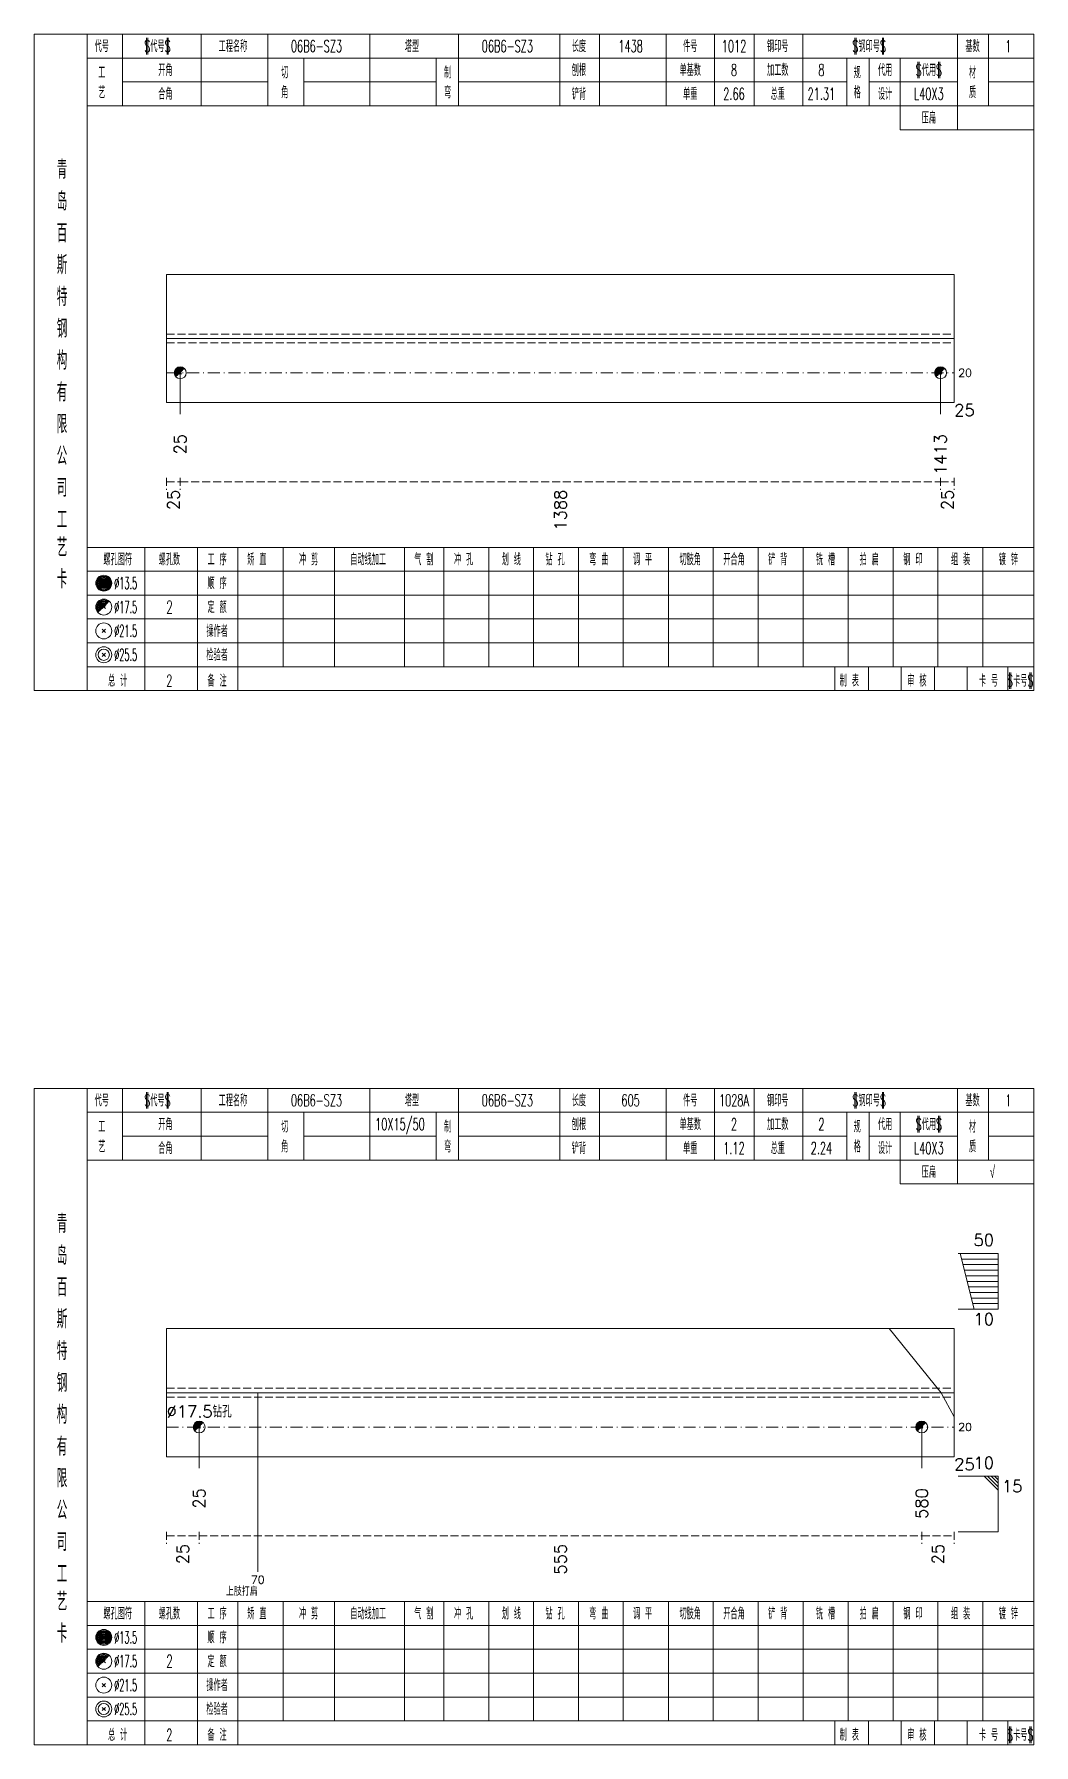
# Model space of a CAD drawing. Extents: x -533 to 8774, y 0 to 7979.
# Drawn here: x 1757 to 2008.4, y 0 to 430 of the extents above; entities that cross this region are included whole.
import ezdxf
from ezdxf.enums import TextEntityAlignment as Align

# ---------------------------------------------------------------- set-up
doc = ezdxf.new("R2010")
doc.units = 0
doc.header["$MEASUREMENT"] = 0
doc.linetypes.add('一点画线', pattern=[5.2, 3, -1, 0.2, -1])
doc.linetypes.add('虚线', pattern=[2.75, 2, -0.75])
doc.layers.get('0').update_dxf_attribs({"linetype": 'CONTINUOUS', "lineweight": 25})
for name, color, linetype, lineweight in [('1', 7, 'CONTINUOUS', 25), ('2', 7, 'CONTINUOUS', 25), ('4', 7, 'CONTINUOUS', 25), ('5', 7, 'CONTINUOUS', 25)]:
    doc.layers.add(name, color=color, linetype=linetype, lineweight=lineweight)
doc.styles.get("Standard").update_dxf_attribs({"font": 'simplex.shx', "width": 0.7, "height": 3, "bigfont": 'gbhzfs.shx'})

# ---------------------------------------------------------------- blocks, each defined once
blk = doc.blocks.new('孔17.5')
at = {"layer": '5', "color": 7, "linetype": 'Continuous', "lineweight": 0}
for p, q in [((-0.2, -0.2), (0.2, 0.2)), ((-0.2, 0.2), (0.2, -0.2))]:
    blk.add_line(p, q, dxfattribs=at)
at = {"layer": '5', "color": 7, "linetype": 'Continuous', "lineweight": 13}
blk.add_circle((0, 0), 1, dxfattribs=at)
for radius in [0.9, 0.8, 0.7, 0.6, 0.5, 0.4, 0.3, 0.2, 0.1]:
    blk.add_arc((0, 0), radius, 45, 225, dxfattribs=at)

msp = doc.modelspace()

# ---------------------------------------------------------------- linework, layer by layer
at = {"color": 7, "linetype": 'Continuous', "lineweight": 18}
for p, q in [((1790.3, 369.62), (1790.3, 337.38)), ((1790.3, 369.62), (1988.4, 369.62)), ((1988.4, 369.62), (1988.4, 337.38)), ((1790.3, 353.5), (1988.4, 353.5)), ((1790.3, 104.62), (1790.3, 72.38)), ((1790.3, 104.62), (1988.4, 104.62)), ((1988.4, 104.62), (1988.4, 72.38)), ((1790.3, 88.5), (1988.4, 88.5))]:
    msp.add_line(p, q, dxfattribs=at)
at = {"color": 1, "linetype": '虚线', "lineweight": 18}
for p, q in [((1790.3, 354.62), (1988.4, 354.62)), ((1790.3, 352.38), (1988.4, 352.38)), ((1790.3, 89.62), (1988.4, 89.62)), ((1790.3, 87.38), (1988.4, 87.38))]:
    msp.add_line(p, q, dxfattribs=at)
at = {"color": 3, "linetype": '一点画线', "lineweight": 13}
for p, q in [((1790.3, 344.88), (1988.4, 344.88)), ((1790.3, 79.88), (1988.4, 79.88))]:
    msp.add_line(p, q, dxfattribs=at)
at = {"color": 7, "linetype": 'Continuous', "lineweight": 13}
for p, q in [((1793.74, 344.88), (1793.74, 334.5)), ((1984.96, 344.88), (1984.96, 334.5)), ((1999.4, 123.5), (1989.4, 123.5)), ((1993.4, 109.5), (1989.9, 123.5)), ((1999.4, 122.1), (1990.25, 122.1)), ((1999.4, 120.7), (1990.6, 120.7)), ((1999.4, 109.5), (1999.4, 123.5)), ((1999.4, 119.3), (1990.95, 119.3)), ((1999.4, 117.9), (1991.3, 117.9)), ((1999.4, 116.5), (1991.65, 116.5)), ((1999.4, 115.1), (1992, 115.1)), ((1999.4, 113.7), (1992.35, 113.7)), ((1999.4, 112.3), (1992.7, 112.3)), ((1999.4, 109.5), (1989.4, 109.5)), ((1999.4, 110.9), (1993.05, 110.9)), ((1985.13, 88.5), (1972.03, 104.62)), ((1988.4, 82.45), (1985.13, 88.5)), ((1798.49, 79.88), (1798.49, 69.5)), ((1980.21, 79.88), (1980.21, 69.5)), ((1999.4, 67.5), (1989.4, 67.5)), ((1995.9, 67.5), (1999.4, 64)), ((1996.78, 67.5), (1999.4, 64.88)), ((1997.65, 67.5), (1999.4, 65.75)), ((1998.53, 67.5), (1999.4, 66.62)), ((1999.4, 67.5), (1999.4, 53.5)), ((1999.4, 53.5), (1989.4, 53.5))]:
    msp.add_line(p, q, dxfattribs=at)
at = {"color": 8, "linetype": '虚线', "lineweight": 9}
for p, q in [((1790.3, 318.5), (1790.3, 315.5)), ((1793.74, 318.5), (1793.74, 315.5)), ((1793.74, 318.5), (1793.74, 315.5)), ((1984.96, 318.5), (1984.96, 315.5)), ((1984.96, 318.5), (1984.96, 315.5)), ((1988.4, 318.5), (1988.4, 315.5)), ((1790.3, 317.5), (1793.74, 317.5)), ((1793.74, 317.5), (1984.96, 317.5)), ((1984.96, 317.5), (1988.4, 317.5)), ((1790.3, 53.5), (1790.3, 50.5)), ((1790.3, 52.5), (1798.49, 52.5)), ((1798.49, 53.5), (1798.49, 50.5)), ((1798.49, 53.5), (1798.49, 50.5)), ((1798.49, 52.5), (1980.21, 52.5)), ((1980.21, 53.5), (1980.21, 50.5)), ((1980.21, 53.5), (1980.21, 50.5)), ((1980.21, 52.5), (1988.4, 52.5)), ((1988.4, 53.5), (1988.4, 50.5))]:
    msp.add_line(p, q, dxfattribs=at)
at = {"layer": '1', "color": 7, "linetype": 'Continuous', "lineweight": 18}
for p, q in [((1790.3, 337.38), (1988.4, 337.38)), ((1790.3, 72.38), (1988.4, 72.38))]:
    msp.add_line(p, q, dxfattribs=at)
at = {"layer": '2', "color": 7, "linetype": 'Continuous', "lineweight": 13}
msp.add_line((1813.22, 88.5), (1813.22, 43.5), dxfattribs=at)
at = {"layer": '4', "color": 1, "linetype": 'Continuous', "lineweight": 18}
for p, q in [((1770.3, 265), (1770.3, 430)), ((1779.2, 412), (1779.2, 430)), ((1799, 412), (1799, 430)), ((1815.8, 412), (1815.8, 430)), ((1841.4, 412), (1841.4, 430)), ((1863.7, 412), (1863.7, 430)), ((1889.2, 412), (1889.2, 430)), ((1899.2, 412), (1899.2, 430)), ((1915.9, 412), (1915.9, 430)), ((1928.1, 412), (1928.1, 430)), ((1938.1, 412), (1938.1, 430)), ((1950.3, 412), (1950.3, 430)), ((1989.2, 406), (1989.2, 430)), ((1997, 412), (1997, 430)), ((1770.3, 424), (2008.4, 424)), ((1824.8, 412), (1824.8, 424)), ((1858.1, 412), (1858.1, 424)), ((1961.4, 412), (1961.4, 424)), ((1967, 412), (1967, 424)), ((1974.8, 406), (1974.8, 424)), ((1779.2, 418), (1815.8, 418)), ((1824.8, 418), (1858.1, 418)), ((1863.7, 418), (1961.4, 418)), ((1967, 418), (1989.2, 418)), ((1997, 418), (2008.4, 418)), ((1770.3, 412), (2008.4, 412)), ((1974.8, 406), (2008.4, 406)), ((1770.3, 301), (2008.4, 301)), ((1784.8, 265), (1784.8, 301)), ((1798.1, 265), (1798.1, 301)), ((1808.2, 265), (1808.2, 301)), ((1819.6, 271), (1819.6, 301)), ((1832.5, 271), (1832.5, 301)), ((1850.1, 271), (1850.1, 301)), ((1860, 271), (1860, 301)), ((1871.3, 271), (1871.3, 301)), ((1882.6, 271), (1882.6, 301)), ((1893.9, 271), (1893.9, 301)), ((1905.1, 271), (1905.1, 301)), ((1916.5, 271), (1916.5, 301)), ((1927.8, 271), (1927.8, 301)), ((1939.1, 271), (1939.1, 301)), ((1950.4, 271), (1950.4, 301)), ((1961.7, 271), (1961.7, 301)), ((1973, 271), (1973, 301)), ((1984.3, 271), (1984.3, 301)), ((1995.6, 271), (1995.6, 301)), ((1770.3, 295), (2008.4, 295)), ((1770.3, 289), (2008.4, 289)), ((1770.3, 283), (2008.4, 283)), ((1770.3, 277), (2008.4, 277)), ((1770.3, 271), (2008.4, 271)), ((1958.4, 265), (1958.4, 271)), ((1966.8, 265), (1966.8, 271)), ((1975, 265), (1975, 271)), ((1983.4, 265), (1983.4, 271)), ((1991.6, 265), (1991.6, 271)), ((2001.9, 265), (2001.9, 271)), ((1770.3, 0), (1770.3, 165)), ((1779.2, 147), (1779.2, 165)), ((1799, 147), (1799, 165)), ((1815.8, 147), (1815.8, 165)), ((1841.4, 147), (1841.4, 165)), ((1863.7, 147), (1863.7, 165)), ((1889.2, 147), (1889.2, 165)), ((1899.2, 147), (1899.2, 165)), ((1915.9, 147), (1915.9, 165)), ((1928.1, 147), (1928.1, 165)), ((1938.1, 147), (1938.1, 165)), ((1950.3, 147), (1950.3, 165)), ((1989.2, 141), (1989.2, 165)), ((1997, 147), (1997, 165)), ((1770.3, 159), (2008.4, 159)), ((1824.8, 147), (1824.8, 159)), ((1858.1, 147), (1858.1, 159)), ((1961.4, 147), (1961.4, 159)), ((1967, 147), (1967, 159)), ((1974.8, 141), (1974.8, 159)), ((1779.2, 153), (1815.8, 153)), ((1824.8, 153), (1858.1, 153)), ((1863.7, 153), (1961.4, 153)), ((1967, 153), (1989.2, 153)), ((1997, 153), (2008.4, 153)), ((1770.3, 147), (2008.4, 147)), ((1974.8, 141), (2008.4, 141)), ((1770.3, 36), (2008.4, 36)), ((1784.8, 0), (1784.8, 36)), ((1798.1, 0), (1798.1, 36)), ((1808.2, 0), (1808.2, 36)), ((1819.6, 6), (1819.6, 36)), ((1832.5, 6), (1832.5, 36)), ((1850.1, 6), (1850.1, 36)), ((1860, 6), (1860, 36)), ((1871.3, 6), (1871.3, 36)), ((1882.6, 6), (1882.6, 36)), ((1893.9, 6), (1893.9, 36)), ((1905.1, 6), (1905.1, 36)), ((1916.5, 6), (1916.5, 36)), ((1927.8, 6), (1927.8, 36)), ((1939.1, 6), (1939.1, 36)), ((1950.4, 6), (1950.4, 36)), ((1961.7, 6), (1961.7, 36)), ((1973, 6), (1973, 36)), ((1984.3, 6), (1984.3, 36)), ((1995.6, 6), (1995.6, 36)), ((1770.3, 30), (2008.4, 30)), ((1770.3, 24), (2008.4, 24)), ((1770.3, 18), (2008.4, 18)), ((1770.3, 12), (2008.4, 12)), ((1770.3, 6), (2008.4, 6)), ((1958.4, 0), (1958.4, 6)), ((1966.8, 0), (1966.8, 6)), ((1975, 0), (1975, 6)), ((1983.4, 0), (1983.4, 6)), ((1991.6, 0), (1991.6, 6)), ((2001.9, 0), (2001.9, 6))]:
    msp.add_line(p, q, dxfattribs=at)
at = {"layer": '4', "color": 7, "linetype": 'Continuous', "lineweight": 13}
for p, q in [((1774.3, 291.8), (1774.7, 292.2)), ((1774.7, 291.8), (1774.3, 292.2)), ((1774.1, 279.6), (1774.9, 280.4)), ((1774.9, 279.6), (1774.1, 280.4)), ((1774.1, 273.6), (1774.9, 274.4)), ((1774.9, 273.6), (1774.1, 274.4)), ((1774.3, 26.8), (1774.7, 27.2)), ((1774.7, 26.8), (1774.3, 27.2)), ((1774.1, 14.6), (1774.9, 15.4)), ((1774.9, 14.6), (1774.1, 15.4)), ((1774.1, 8.6), (1774.9, 9.4)), ((1774.9, 8.6), (1774.1, 9.4))]:
    msp.add_line(p, q, dxfattribs=at)
at = {"layer": '4', "color": 7, "linetype": 'Continuous', "lineweight": 0}
for p, q in [((1774.1, 285.6), (1774.9, 286.4)), ((1774.1, 286.4), (1774.9, 285.6)), ((1774.1, 20.6), (1774.9, 21.4)), ((1774.1, 21.4), (1774.9, 20.6))]:
    msp.add_line(p, q, dxfattribs=at)
at = {"layer": '4', "color": 1, "linetype": 'Continuous', "lineweight": 18}
for points in [[(1757, 430), (1757, 265), (2008.4, 265), (2008.4, 430)], [(1757, 165), (1757, 0), (2008.4, 0), (2008.4, 165)]]:
    msp.add_lwpolyline(points, close=True, dxfattribs=at)
at = {"layer": '4', "color": 7, "linetype": 'Continuous', "lineweight": 13}
for centre, radius in [((1774.5, 292), 2), ((1774.5, 292), 1.8), ((1774.5, 292), 1.6), ((1774.5, 292), 1.4), ((1774.5, 292), 1.2), ((1774.5, 292), 1), ((1774.5, 292), 0.8), ((1774.5, 292), 0.6), ((1774.5, 292), 0.4), ((1774.5, 292), 0.2), ((1774.5, 286), 2), ((1774.5, 280), 2), ((1774.5, 274), 2), ((1774.5, 274), 1.4), ((1774.5, 27), 2), ((1774.5, 27), 1.8), ((1774.5, 27), 1.6), ((1774.5, 27), 1.4), ((1774.5, 27), 1.2), ((1774.5, 27), 1), ((1774.5, 27), 0.8), ((1774.5, 27), 0.6), ((1774.5, 27), 0.4), ((1774.5, 27), 0.2), ((1774.5, 21), 2), ((1774.5, 15), 2), ((1774.5, 9), 2), ((1774.5, 9), 1.4)]:
    msp.add_circle(centre, radius, dxfattribs=at)
for centre, radius in [((1774.5, 286), 1.8), ((1774.5, 286), 1.6), ((1774.5, 286), 1.4), ((1774.5, 286), 1.2), ((1774.5, 286), 1), ((1774.5, 286), 0.8), ((1774.5, 286), 0.6), ((1774.5, 286), 0.4), ((1774.5, 286), 0.2), ((1774.5, 21), 1.8), ((1774.5, 21), 1.6), ((1774.5, 21), 1.4), ((1774.5, 21), 1.2), ((1774.5, 21), 1), ((1774.5, 21), 0.8), ((1774.5, 21), 0.6), ((1774.5, 21), 0.4), ((1774.5, 21), 0.2)]:
    msp.add_arc(centre, radius, 45, 225, dxfattribs=at)

# ---------------------------------------------------------------- block references
at = {"layer": '1', "color": 7, "linetype": 'Continuous', "lineweight": 13, "xscale": 1.5, "yscale": 1.5, "zscale": 1.5}
for p in [(1793.74, 344.88), (1984.96, 344.88), (1798.49, 79.88), (1980.21, 79.88)]:
    msp.add_blockref('孔17.5', p, dxfattribs=at)

# ---------------------------------------------------------------- texts
at = {"color": 7, "linetype": 'Continuous', "lineweight": 13}
for p in [(1989.4, 344.88), (1989.4, 79.88)]:
    msp.add_text('20', height=2, dxfattribs=at).set_placement(p, align=Align.MIDDLE_LEFT)
at = {"color": 8, "linetype": 'Continuous', "lineweight": 9}
for s, p in [('25', (1792.02, 315.5)), ('1388', (1889.35, 315.5)), ('25', (1986.68, 315.5)), ('25', (1794.39, 50.5)), ('555', (1889.35, 50.5)), ('25', (1984.31, 50.5))]:
    msp.add_text(s, height=3, rotation=90, dxfattribs=at).set_placement(p, align=Align.MIDDLE_RIGHT)
at = {"color": 7, "linetype": 'Continuous', "lineweight": 13}
for s, p in [('50', (1998.4, 124.5)), ('10', (1998.4, 68.5))]:
    msp.add_text(s, height=3, dxfattribs=at).set_placement(p, align=Align.BOTTOM_RIGHT)
msp.add_text('10', height=3, dxfattribs=at).set_placement((1998.4, 108.5), align=Align.TOP_RIGHT)
msp.add_text('15', height=3, dxfattribs=at).set_placement((2000.4, 66.5), align=Align.TOP_LEFT)
at = {"layer": '1', "color": 7, "linetype": 'Continuous', "lineweight": 13}
for p in [(1988.4, 335.5), (1988.4, 70.5)]:
    msp.add_text('25', height=3, dxfattribs=at).set_placement(p, align=Align.MIDDLE_LEFT)
for s, p in [('25', (1793.74, 329.5)), ('1413', (1984.96, 329.5)), ('25', (1798.49, 64.5)), ('580', (1980.21, 64.5))]:
    msp.add_text(s, height=3, rotation=90, dxfattribs=at).set_placement(p, align=Align.MIDDLE_RIGHT)
msp.add_text('%%c17.5钻孔', height=3, dxfattribs=at).set_placement((1798.49, 81.38), align=Align.BOTTOM_CENTER)
at = {"layer": '2', "color": 7, "linetype": 'Continuous', "lineweight": 13}
for s, p in [('上肢打扁', (1809.22, 39.5)), ('70', (1813.22, 42.5))]:
    msp.add_text(s, height=2, dxfattribs=at).set_placement(p, align=Align.TOP_CENTER)
at = {"layer": '4', "color": 1, "linetype": 'Continuous', "lineweight": 13}
for s, height, width, p in [('代号', 3, 0.6, (1774, 427)), ('$代号$', 3, 0.6, (1788, 427)), ('工程名称', 3, 0.6, (1807, 427)), ('06B6-SZ3', 3, 0.6, (1828, 427)), ('塔型', 3, 0.6, (1852, 427)), ('06B6-SZ3', 3, 0.6, (1876, 427)), ('长度', 3, 0.6, (1894, 427)), ('1438', 3, 0.6, (1907, 427)), ('件号', 3, 0.6, (1922, 427)), ('1012', 3, 0.6, (1933, 427)), ('钢印号', 3, 0.6, (1944, 427)), ('$钢印号$', 3, 0.6, (1967, 427)), ('基数', 3, 0.6, (1993, 427)), ('1', 3, 0.6, (2002, 427)), ('工', 3, 0.6, (1774, 420.4)), ('开角', 3, 0.6, (1790, 421)), ('切', 3, 0.6, (1820, 420.4)), ('制', 3, 0.6, (1861, 420.4)), ('刨根', 3, 0.6, (1894, 421)), ('单基数', 3, 0.6, (1922, 421)), ('8', 3, 0.6, (1933, 421)), ('加工数', 3, 0.6, (1944, 421)), ('8', 3, 0.6, (1955, 421)), ('规', 3, 0.6, (1964, 420.4)), ('代用', 3, 0.6, (1971, 421)), ('$代用$', 3, 0.6, (1982, 421)), ('材', 3, 0.6, (1993, 420.4)), ('艺', 3, 0.6, (1774, 415.4)), ('角', 3, 0.6, (1820, 415.4)), ('弯', 3, 0.6, (1861, 415.4)), ('格', 3, 0.6, (1964, 415.4)), ('质', 3, 0.6, (1993, 415.4)), ('合角', 3, 0.6, (1790, 415)), ('铲背', 3, 0.6, (1894, 415)), ('单重', 3, 0.6, (1922, 415)), ('2.66', 3, 0.6, (1933, 415)), ('总重', 3, 0.6, (1944, 415)), ('21.31', 3, 0.6, (1955, 415)), ('设计', 3, 0.6, (1971, 415)), ('L40X3', 3, 0.6, (1982, 415)), ('压扁', 3, 0.6, (1982, 409)), ('青', 4.6, 0.8, (1764, 396)), ('岛', 4.6, 0.8, (1764, 388)), ('百', 4.6, 0.8, (1764, 380)), ('斯', 4.6, 0.8, (1764, 372)), ('特', 4.6, 0.8, (1764, 364)), ('钢', 4.6, 0.8, (1764, 356)), ('构', 4.6, 0.8, (1764, 348)), ('有', 4.6, 0.8, (1764, 340)), ('限', 4.6, 0.8, (1764, 332)), ('公', 4.6, 0.8, (1764, 324)), ('司', 4.6, 0.8, (1764, 316)), ('工', 4.6, 0.8, (1764, 308)), ('艺', 4.6, 0.8, (1764, 301)), ('螺孔图符', 3, 0.6, (1778, 298)), ('螺孔数', 3, 0.6, (1791, 298)), ('工 序', 3, 0.6, (1803, 298)), ('矫 直', 3, 0.6, (1813, 298)), ('冲 剪', 3, 0.6, (1826, 298)), ('自动线加工', 3, 0.6, (1841, 298)), ('气 割', 3, 0.6, (1855, 298)), ('冲 孔', 3, 0.6, (1865, 298)), ('划 线', 3, 0.6, (1877, 298)), ('钻 孔', 3, 0.6, (1888, 298)), ('弯 曲', 3, 0.6, (1899, 298)), ('调 平', 3, 0.6, (1910, 298)), ('切肢角', 3, 0.6, (1922, 298)), ('开合角', 3, 0.6, (1933, 298)), ('铲 背', 3, 0.6, (1944, 298)), ('铣 槽', 3, 0.6, (1956, 298)), ('拍 扁', 3, 0.6, (1967, 298)), ('钢 印', 3, 0.6, (1978, 298)), ('组 装', 3, 0.6, (1990, 298)), ('镀 锌', 3, 0.6, (2002, 298)), ('卡', 4.6, 0.8, (1764, 293)), ('%%C13.5', 3, 0.5, (1780, 292)), ('顺 序', 3, 0.6, (1803, 292)), ('%%C17.5', 3, 0.5, (1780, 286)), ('2', 3.2, 0.6, (1791, 286)), ('定 额', 3, 0.6, (1803, 286)), ('%%C21.5', 3, 0.5, (1780, 280)), ('操作者', 3, 0.6, (1803, 280)), ('%%C25.5', 3, 0.5, (1780, 274)), ('检验者', 3, 0.6, (1803, 274)), ('总 计', 3, 0.6, (1778, 267.5)), ('2', 3, 0.6, (1791, 267.5)), ('备 注', 3, 0.6, (1803, 267.5)), ('制 表', 3, 0.6, (1962, 267.5)), ('审 核', 3, 0.6, (1979, 267.5)), ('卡 号', 3, 0.6, (1997, 267.5)), ('$卡号$', 3, 0.6, (2005, 267.5)), ('代号', 3, 0.6, (1774, 162)), ('$代号$', 3, 0.6, (1788, 162)), ('工程名称', 3, 0.6, (1807, 162)), ('06B6-SZ3', 3, 0.6, (1828, 162)), ('塔型', 3, 0.6, (1852, 162)), ('06B6-SZ3', 3, 0.6, (1876, 162)), ('长度', 3, 0.6, (1894, 162)), ('605', 3, 0.6, (1907, 162)), ('件号', 3, 0.6, (1922, 162)), ('1028A', 3, 0.6, (1933, 162)), ('钢印号', 3, 0.6, (1944, 162)), ('$钢印号$', 3, 0.6, (1967, 162)), ('基数', 3, 0.6, (1993, 162)), ('1', 3, 0.6, (2002, 162)), ('工', 3, 0.6, (1774, 155.4)), ('开角', 3, 0.6, (1790, 156)), ('切', 3, 0.6, (1820, 155.4)), ('10X15/50', 3, 0.6, (1849, 156)), ('制', 3, 0.6, (1861, 155.4)), ('刨根', 3, 0.6, (1894, 156)), ('单基数', 3, 0.6, (1922, 156)), ('2', 3, 0.6, (1933, 156)), ('加工数', 3, 0.6, (1944, 156)), ('2', 3, 0.6, (1955, 156)), ('规', 3, 0.6, (1964, 155.4)), ('代用', 3, 0.6, (1971, 156)), ('$代用$', 3, 0.6, (1982, 156)), ('材', 3, 0.6, (1993, 155.4)), ('艺', 3, 0.6, (1774, 150.4)), ('合角', 3, 0.6, (1790, 150)), ('角', 3, 0.6, (1820, 150.4)), ('弯', 3, 0.6, (1861, 150.4)), ('铲背', 3, 0.6, (1894, 150)), ('单重', 3, 0.6, (1922, 150)), ('1.12', 3, 0.6, (1933, 150)), ('总重', 3, 0.6, (1944, 150)), ('2.24', 3, 0.6, (1955, 150)), ('格', 3, 0.6, (1964, 150.4)), ('设计', 3, 0.6, (1971, 150)), ('L40X3', 3, 0.6, (1982, 150)), ('质', 3, 0.6, (1993, 150.4)), ('压扁', 3, 0.6, (1982, 144)), ('√', 3, 0.6, (1998, 144)), ('青', 4.6, 0.8, (1764, 131)), ('岛', 4.6, 0.8, (1764, 123)), ('百', 4.6, 0.8, (1764, 115)), ('斯', 4.6, 0.8, (1764, 107)), ('特', 4.6, 0.8, (1764, 99)), ('钢', 4.6, 0.8, (1764, 91)), ('构', 4.6, 0.8, (1764, 83)), ('有', 4.6, 0.8, (1764, 75)), ('限', 4.6, 0.8, (1764, 67)), ('公', 4.6, 0.8, (1764, 59)), ('司', 4.6, 0.8, (1764, 51)), ('工', 4.6, 0.8, (1764, 43)), ('艺', 4.6, 0.8, (1764, 36)), ('螺孔图符', 3, 0.6, (1778, 33)), ('螺孔数', 3, 0.6, (1791, 33)), ('工 序', 3, 0.6, (1803, 33)), ('矫 直', 3, 0.6, (1813, 33)), ('冲 剪', 3, 0.6, (1826, 33)), ('自动线加工', 3, 0.6, (1841, 33)), ('气 割', 3, 0.6, (1855, 33)), ('冲 孔', 3, 0.6, (1865, 33)), ('划 线', 3, 0.6, (1877, 33)), ('钻 孔', 3, 0.6, (1888, 33)), ('弯 曲', 3, 0.6, (1899, 33)), ('调 平', 3, 0.6, (1910, 33)), ('切肢角', 3, 0.6, (1922, 33)), ('开合角', 3, 0.6, (1933, 33)), ('铲 背', 3, 0.6, (1944, 33)), ('铣 槽', 3, 0.6, (1956, 33)), ('拍 扁', 3, 0.6, (1967, 33)), ('钢 印', 3, 0.6, (1978, 33)), ('组 装', 3, 0.6, (1990, 33)), ('镀 锌', 3, 0.6, (2002, 33)), ('卡', 4.6, 0.8, (1764, 28)), ('%%C13.5', 3, 0.5, (1780, 27)), ('顺 序', 3, 0.6, (1803, 27)), ('%%C17.5', 3, 0.5, (1780, 21)), ('2', 3.2, 0.6, (1791, 21)), ('定 额', 3, 0.6, (1803, 21)), ('%%C21.5', 3, 0.5, (1780, 15)), ('操作者', 3, 0.6, (1803, 15)), ('%%C25.5', 3, 0.5, (1780, 9)), ('检验者', 3, 0.6, (1803, 9)), ('总 计', 3, 0.6, (1778, 2.5)), ('备 注', 3, 0.6, (1803, 2.5)), ('制 表', 3, 0.6, (1962, 2.5)), ('审 核', 3, 0.6, (1979, 2.5)), ('卡 号', 3, 0.6, (1997, 2.5)), ('$卡号$', 3, 0.6, (2005, 2.5)), ('2', 3, 0.6, (1791, 2.5))]:
    msp.add_text(s, height=height, dxfattribs=dict(at, width=width)).set_placement(p, align=Align.MIDDLE_CENTER)

doc.saveas('drawing.dxf')
